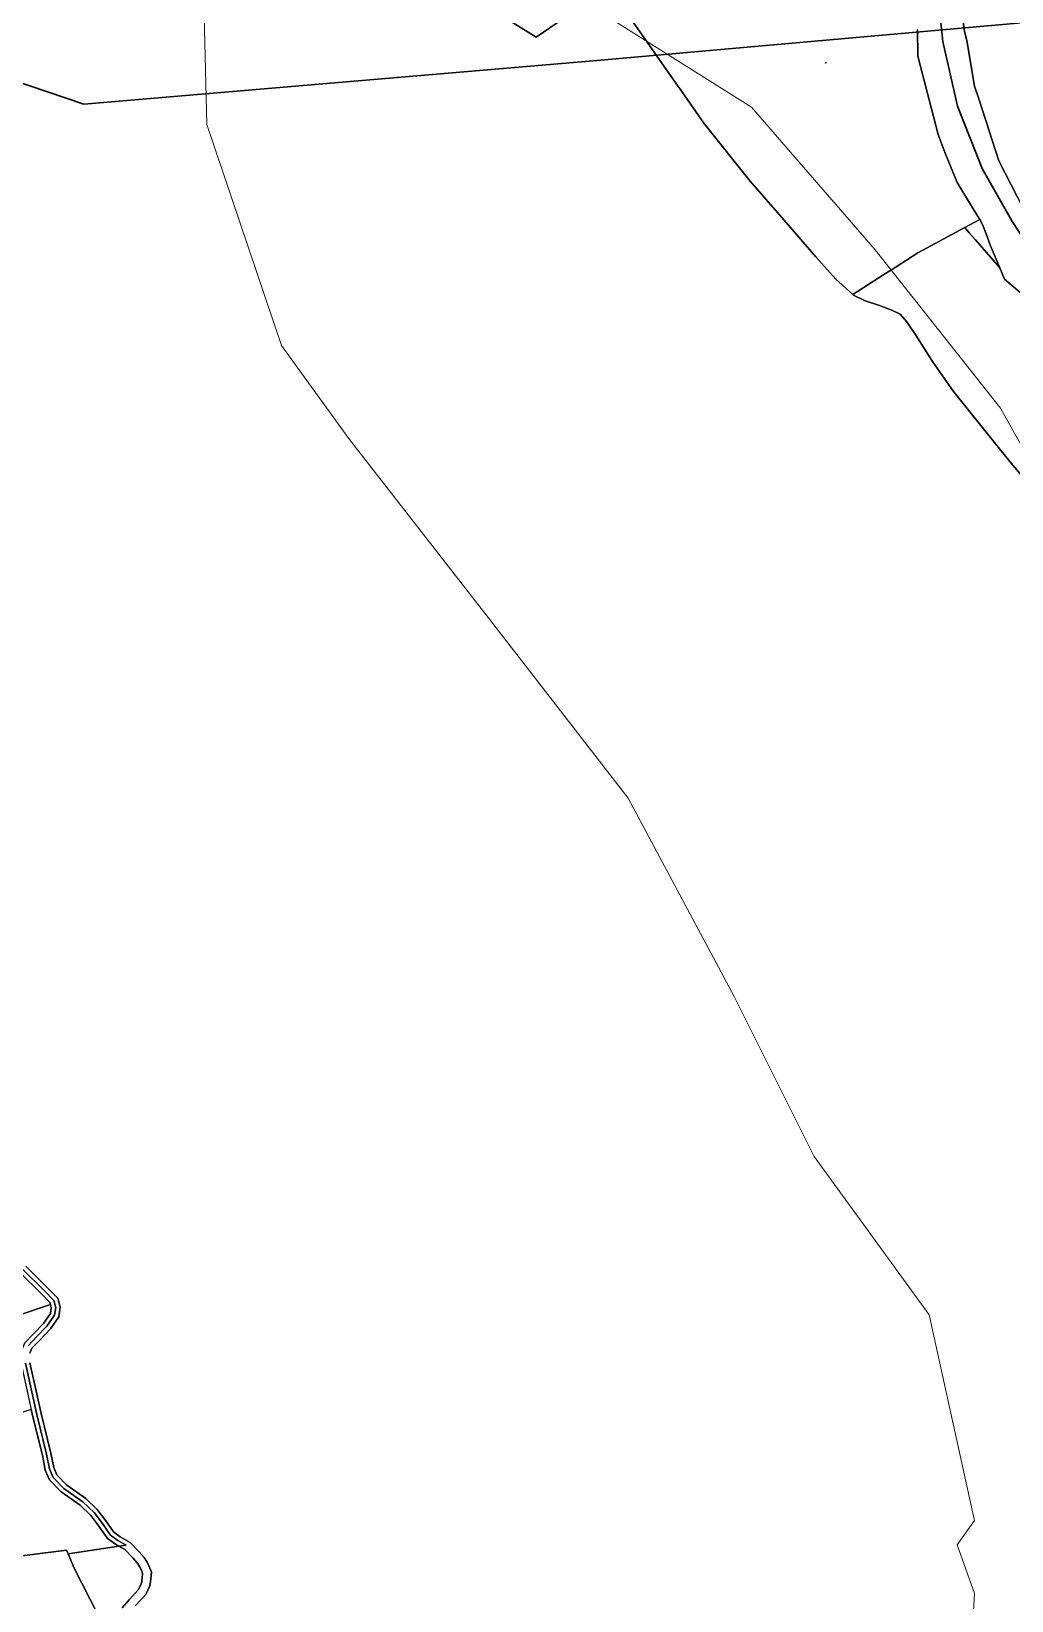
# Model space of a CAD drawing. Header units: metres. Extents: x 3 to 1027712, y 40 to 4430649.
# Drawn here: x 507850 to 508413, y 4409311 to 4410213 of the extents above; entities that cross this region are included whole.
import ezdxf

# ---------------------------------------------------------------- set-up
doc = ezdxf.new("R2010")
doc.units = ezdxf.units.M
doc.header["$MEASUREMENT"] = 0
doc.layers.add('A.ES.SDGC.CP.07003.cadastralparcel — CadastralParcel', color=1, linetype='Continuous')
doc.layers.add('Carreteras_5_km', color=2, linetype='Continuous', lineweight=30)
doc.layers.add('Lineas_electricas_5_km', color=1, linetype='Continuous', lineweight=30)
doc.layers.add('Habitats_5_km', color=7, linetype='Continuous', lineweight=9, true_color=0xbefad2)
doc.layers.add('Yacimientos_arqueologicos', color=7, linetype='Continuous', true_color=0x160844)

msp = doc.modelspace()

# ---------------------------------------------------------------- linework, layer by layer
at = {"layer": 'A.ES.SDGC.CP.07003.cadastralparcel — CadastralParcel', "color": 7, "linetype": 'Continuous', "flags": 128}
for points in [[(508033.03, 4410295.81), (508030, 4410298.91), (508040.84, 4410305.13), (508088.13, 4410332.26), (508090.55, 4410329.01), (508106.34, 4410310.36), (508120.22, 4410295.06), (508126.45, 4410289.1), (508130.35, 4410285.82), (508135.09, 4410281.83), (508147.19, 4410271.66), (508156.41, 4410262.56), (508170.75, 4410248.42), (508180.09, 4410237.37), (508139.73, 4410209.48), (508099.99, 4410234.52), (508081.99, 4410247.11), (508079.75, 4410248.68), (508077.75, 4410250.08), (508077.62, 4410250.22), (508039.56, 4410289.13), (508033.03, 4410295.81)], [(508420.58, 4410111.34), (508419.52, 4410110.84), (508405.45, 4410138.44), (508394.14, 4410173.51), (508391.4, 4410181.47), (508387.05, 4410207.64), (508385.71, 4410212.81), (508384.32, 4410222.54), (508424.11, 4410238.4), (508473.91, 4410136.98), (508474.05, 4410136.69), (508465.59, 4410132.68), (508420.58, 4410111.34)], [(508406.02, 4410076.96), (508392.07, 4410093.02), (508392, 4410093.03), (508390.09, 4410095.29), (508388.45, 4410097.18), (508385.9, 4410100.12), (508394.45, 4410104.73), (508396.04, 4410101.88), (508398.17, 4410096.58), (508400.7, 4410089.64), (508406.02, 4410076.96)], [(507761.53, 4409448.06), (507742.8, 4409501.19), (507774.49, 4409507.31), (507810.03, 4409514.54), (507832.48, 4409519.29), (507833, 4409515.29), (507834.22, 4409509.44), (507836.66, 4409505.29), (507843, 4409499.68), (507855.45, 4409487.49), (507860.34, 4409482.47), (507860.62, 4409481.37), (507761.53, 4409448.06)], [(507762.87, 4409444.27), (507761.53, 4409448.06), (507860.62, 4409481.37), (507861.08, 4409479.54), (507860.59, 4409476.13), (507856.68, 4409470.52), (507850.84, 4409464.43), (507845.71, 4409459.06), (507843.76, 4409454.43), (507843.76, 4409447.36), (507849.59, 4409421.04), (507778.88, 4409398.86), (507762.87, 4409444.27)]]:
    msp.add_lwpolyline(points, close=True, dxfattribs=at)
for points in [[(508099.99, 4410234.52), (508139.73, 4410209.48), (508180.09, 4410237.37)], [(508358.8, 4410213.97), (508358.86, 4410198.55), (508365.37, 4410173.46), (508370.62, 4410153.65), (508374.66, 4410142.88), (508381.44, 4410126.08), (508390.72, 4410110.86), (508394.45, 4410104.73), (508385.9, 4410100.12), (508358.83, 4410085.55), (508345.91, 4410077.26), (508338.89, 4410072.76), (508321.6, 4410061.67), (508311.88, 4410070.45), (508300.39, 4410083.37), (508278.37, 4410108.72), (508262.58, 4410126.89), (508236.04, 4410160.19), (508221.51, 4410180.81), (508221.22, 4410181.24), (508190.91, 4410224.56)], [(508190.91, 4410224.56), (508221.22, 4410181.24), (508221.51, 4410180.81), (508236.04, 4410160.19), (508262.58, 4410126.89), (508278.37, 4410108.72), (508300.39, 4410083.37), (508311.88, 4410070.45), (508321.6, 4410061.67), (508321.93, 4410061.37), (508328.63, 4410058.02), (508336.29, 4410055.63), (508343.95, 4410052.76), (508348.74, 4410050.37), (508352.56, 4410046.06), (508357.83, 4410038.41), (508367.4, 4410023.11), (508379.37, 4410005.89), (508411.64, 4409965.84), (508421.69, 4409953.88)], [(508384.32, 4410222.54), (508385.71, 4410212.81), (508387.05, 4410207.64), (508391.4, 4410181.47), (508394.14, 4410173.51), (508405.45, 4410138.44), (508419.52, 4410110.84)], [(508420.17, 4410060.67), (508408.71, 4410070.44), (508406.02, 4410076.96), (508400.7, 4410089.64), (508398.17, 4410096.58), (508396.04, 4410101.88), (508394.45, 4410104.73), (508390.72, 4410110.86), (508381.44, 4410126.08), (508374.66, 4410142.88), (508370.62, 4410153.65), (508365.37, 4410173.46), (508358.86, 4410198.55), (508358.8, 4410213.97)], [(508421.69, 4409953.88), (508411.64, 4409965.84), (508379.37, 4410005.89), (508367.4, 4410023.11), (508357.83, 4410038.41), (508352.56, 4410046.06), (508348.74, 4410050.37), (508343.95, 4410052.76), (508336.29, 4410055.63), (508328.63, 4410058.02), (508321.93, 4410061.37), (508321.6, 4410061.67), (508338.89, 4410072.76), (508345.91, 4410077.26), (508358.83, 4410085.55), (508385.9, 4410100.12), (508388.45, 4410097.18), (508390.09, 4410095.29), (508392, 4410093.03), (508392.07, 4410093.02), (508406.02, 4410076.96), (508408.71, 4410070.44), (508420.17, 4410060.67)], [(507845.71, 4409459.06), (507850.84, 4409464.43), (507856.68, 4409470.52), (507860.59, 4409476.13), (507861.08, 4409479.54), (507860.62, 4409481.37), (507860.34, 4409482.47), (507855.45, 4409487.49), (507843, 4409499.68)], [(507847.84, 4409457.67), (507852.64, 4409462.7), (507858.62, 4409468.93), (507862.98, 4409475.19), (507863.62, 4409479.67), (507862.6, 4409483.73), (507857.22, 4409489.26), (507844.71, 4409501.51)], [(507844.71, 4409501.51), (507857.22, 4409489.26), (507862.6, 4409483.73), (507863.62, 4409479.67), (507862.98, 4409475.19), (507858.62, 4409468.93), (507852.64, 4409462.7), (507847.84, 4409457.67)], [(507848.75, 4409453.42), (507849.96, 4409456.27), (507854.45, 4409460.97), (507860.57, 4409467.34), (507865.38, 4409474.25), (507866.16, 4409479.81), (507864.86, 4409484.99), (507858.99, 4409491.03), (507846.41, 4409503.35)], [(507846.41, 4409503.35), (507858.99, 4409491.03), (507864.86, 4409484.99), (507866.16, 4409479.81), (507865.38, 4409474.25), (507860.57, 4409467.34), (507854.45, 4409460.97), (507849.96, 4409456.27), (507848.75, 4409453.42)], [(507901.85, 4409307.12), (507905.75, 4409311.75), (507911.12, 4409317.6), (507912.83, 4409321.26), (507913.31, 4409324.18), (507913.56, 4409326.86), (507912.83, 4409328.81), (507911.85, 4409330.76), (507910.39, 4409332.96), (507907.95, 4409335.88), (507903.3, 4409340.65), (507899.98, 4409342.47), (507904.07, 4409343.08), (507899.28, 4409345.69), (507895.14, 4409348.75), (507893.41, 4409351.33), (507890.44, 4409355.54), (507885.66, 4409361.83), (507879.28, 4409367.94), (507868.34, 4409375.72), (507862.23, 4409382.05), (507860.08, 4409387), (507858.41, 4409395.32), (507852.78, 4409418.19), (507846.26, 4409447.63)], [(507846.26, 4409447.63), (507852.78, 4409418.19), (507858.41, 4409395.32), (507860.08, 4409387), (507862.23, 4409382.05), (507868.34, 4409375.72), (507879.28, 4409367.94), (507885.66, 4409361.83), (507890.44, 4409355.54), (507893.41, 4409351.33), (507895.14, 4409348.75), (507899.28, 4409345.69), (507904.07, 4409343.08), (507899.98, 4409342.47), (507897.94, 4409343.58), (507893.3, 4409346.99), (507891.35, 4409349.92), (507888.42, 4409354.06), (507883.79, 4409360.16), (507877.69, 4409366.01), (507866.71, 4409373.81), (507860.12, 4409380.64), (507857.68, 4409386.25), (507855.97, 4409394.78), (507850.34, 4409417.62), (507849.59, 4409421.04)], [(507909.5, 4409308.45), (507915.32, 4409314.79), (507917.64, 4409319.76), (507918.28, 4409323.54), (507918.64, 4409327.55), (507917.41, 4409330.82), (507916.18, 4409333.28), (507914.4, 4409335.96), (507911.66, 4409339.23), (507906.36, 4409344.68), (507900.63, 4409347.81), (507896.97, 4409350.5), (507895.47, 4409352.75), (507892.45, 4409357.02), (507887.53, 4409363.5), (507880.88, 4409369.87), (507869.98, 4409377.62), (507864.34, 4409383.46), (507862.48, 4409387.75), (507860.85, 4409395.87), (507855.22, 4409418.76), (507848.75, 4409447.91)], [(507848.75, 4409447.91), (507855.22, 4409418.76), (507860.85, 4409395.87), (507862.48, 4409387.75), (507864.34, 4409383.46), (507869.98, 4409377.62), (507880.88, 4409369.87), (507887.53, 4409363.5), (507892.45, 4409357.02), (507895.47, 4409352.75), (507896.97, 4409350.5), (507900.63, 4409347.81), (507906.36, 4409344.68), (507911.66, 4409339.23), (507914.4, 4409335.96), (507916.18, 4409333.28), (507917.41, 4409330.82), (507918.64, 4409327.55), (507918.28, 4409323.54), (507917.64, 4409319.76), (507915.32, 4409314.79), (507909.5, 4409308.45)], [(507849.59, 4409421.04), (507850.34, 4409417.62), (507855.97, 4409394.78), (507857.68, 4409386.25), (507860.12, 4409380.64), (507866.71, 4409373.81), (507877.69, 4409366.01), (507883.79, 4409360.16), (507888.42, 4409354.06), (507891.35, 4409349.92), (507893.3, 4409346.99), (507897.94, 4409343.58), (507899.98, 4409342.47), (507870.75, 4409338.08), (507869.88, 4409340.18), (507832.04, 4409335.35)], [(507832.04, 4409335.35), (507869.88, 4409340.18), (507870.75, 4409338.08), (507874.17, 4409329.78), (507887.65, 4409303.73), (507892.4, 4409272.33), (507894.1, 4409247.79), (507894.4, 4409246.71), (507895.71, 4409237.51), (507900.64, 4409209.6), (507900.6, 4409202.71), (507902.75, 4409197.32), (507903.34, 4409194.08), (507903.55, 4409181.31), (507893.92, 4409175.46), (507892.49, 4409174.59), (507865.14, 4409159.22), (507849.06, 4409150.18)], [(507887.65, 4409303.73), (507874.17, 4409329.78), (507870.75, 4409338.08), (507899.98, 4409342.47), (507903.3, 4409340.65), (507907.95, 4409335.88), (507910.39, 4409332.96), (507911.85, 4409330.76), (507912.83, 4409328.81), (507913.56, 4409326.86), (507913.31, 4409324.18), (507912.83, 4409321.26), (507911.12, 4409317.6), (507905.75, 4409311.75), (507901.85, 4409307.12)]]:
    msp.add_lwpolyline(points, dxfattribs=at)
at = {"layer": 'Carreteras_5_km'}
msp.add_polyline3d([(508371.67, 4410244.73, 16.32), (508371.66, 4410221.51, 16.96), (508373.31, 4410207.16, 17.35), (508381.61, 4410170, 18.37), (508395.91, 4410134, 19.24), (508412.88, 4410103.94, 19.71), (508427.93, 4410081.15, 19.98)], dxfattribs=at)
at = {"layer": 'Habitats_5_km'}
for points in [[(508389.44, 4409278.35), (508391.44, 4409315.35), (508381.44, 4409343.35), (508391.44, 4409357.35), (508391.29, 4409358.03), (508365.44, 4409475.35), (508299.44, 4409566.35), (508253.44, 4409658.35), (508192.44, 4409772.35), (508113.44, 4409874.35), (508032.44, 4409978.35), (507993.44, 4410032.35), (507950.44, 4410159.35), (507948.44, 4410245.35)], [(507948.44, 4410245.35), (507950.44, 4410159.35), (507993.44, 4410032.35), (508032.44, 4409978.35), (508113.44, 4409874.35), (508192.44, 4409772.35), (508253.44, 4409658.35), (508299.44, 4409566.35), (508365.44, 4409475.35), (508391.29, 4409358.03), (508391.44, 4409357.35), (508381.44, 4409343.35), (508391.44, 4409315.35), (508389.44, 4409278.35)], [(508182.44, 4410220.35), (508263.44, 4410169.35), (508334.44, 4410087.35), (508406.44, 4409996.35), (508477.44, 4409869.35), (508571.44, 4409777.35), (508653.44, 4409686.35), (508731.44, 4409584.35), (508782.44, 4409505.35), (508823.44, 4409419.35), (508926.5, 4409357.92), (508927.44, 4409357.35), (508932.44, 4409310.35)]]:
    msp.add_lwpolyline(points, dxfattribs=at)
at = {"layer": 'Lineas_electricas_5_km'}
msp.add_polyline3d([(506467.07, 4412216.71, 3.32), (506525.12, 4412096.7, 3.4), (506665.5, 4411804.3, 3.9), (506808.6, 4411507.7, 9.8), (506925.7, 4411263.59, 3.8), (507018.3, 4411078.65, 6), (507222.71, 4410673.34, 22), (507266.71, 4410636.44, 30.5), (507295.64, 4410520.4, 41.8), (507617.93, 4410260.17, 35.4), (507879.84, 4410170.97, 45.3), (508172.47, 4410196, 28), (508427.02, 4410218.51, 17.3), (508741.31, 4410266.9, 5.1), (508942.85, 4410273.21, 4.9), (509144.17, 4410279.31, 1.4), (509415.13, 4410266.48, 1.3), (509682.3, 4410325.17, 0.7), (509900.53, 4410346.14, 0.6), (510126.45, 4410366.23, 0.2), (510359.23, 4410385.44, 1), (510398.18, 4410388.73, 1)], dxfattribs=at)
at = {"layer": 'Yacimientos_arqueologicos'}
msp.add_point((508305.99, 4410194.74, 21.5), dxfattribs=at)

doc.saveas('drawing.dxf')
